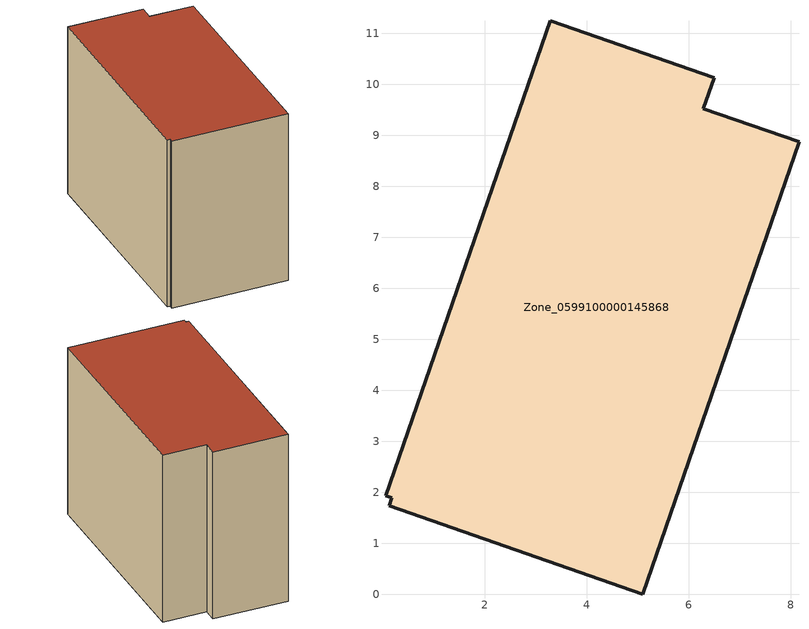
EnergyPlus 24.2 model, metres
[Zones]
Zone_0599100000145868
 floor ground (C_G): 0.18,1.89 0.05,1.93 3.28,11.24 6.5,10.12 6.28,9.52 8.16,8.87 5.1,0 0.13,1.73 z0
 wall outside (C_F): 5.1,0 8.16,8.87 6.28,9.52 6.5,10.12 3.28,11.24 0.05,1.93 0.18,1.89 0.13,1.73 5.1,0 z0:8.04
 roof outside (C_R): 0.18,1.89 0.13,1.73 5.1,0 8.16,8.87 6.28,9.52 6.5,10.12 3.28,11.24 0.05,1.93 z8.04
[BUILDING]
Pand.0599100000145868: North Axis=0; Terrain=City; Loads Convergence Tolerance Value=0.04; Temperature Convergence Tolerance Value=0.4; Solar Distribution=FullExterior; Maximum Number of Warmup Days=25; Minimum Number of Warmup Days=1
[Site:Location]
Rotterdam.The.Hague.AP_ZH_NLD Design_Conditions: Latitude=51.96; Longitude=4.45; Time Zone=1; Elevation=-4.5
[SITE:GROUNDTEMPERATURE:BUILDINGSURFACE]
18, 18, 18, 18, 18, 18, 18, 18, 18, 18, 18, 18
[MATERIAL] Thermal Absorptance=0.9; Solar Absorptance=0.7; Visible Absorptance=0.7
Name | Roughness | Thickness | Conductivity | Density | Specific Heat
G.TI.1992-2005 | MediumSmooth | 0.15 | 0.06 | 540 | 1210
F.TI.1992-2005 | Rough | 0.3 | 0.12 | 1920 | 840
R.TI.1992-2005 | MediumRough | 0.2 | 0.08 | 1500 | 1000
[CONSTRUCTION]
C_G: G.TI.1992-2005
C_F: F.TI.1992-2005
C_R: R.TI.1992-2005
[ZONE]
Zone_0599100000145868: Type=1; Multiplier=1; Ceiling Height=Autocalculate; Volume=Autocalculate; Floor Area=autocalculate; Part of Total Floor Area=Yes
[ZONEINFILTRATION:DESIGNFLOWRATE]
Infil_Zone_0599100000145868: Zone or ZoneList or Space or SpaceList=Zone_0599100000145868; Schedule=AlwaysOn; Design Flow Rate Calculation Method=Flow/Area; Flow Rate per Floor Area=0.0015; Constant Term Coefficient=1; Temperature Term Coefficient=0; Velocity Term Coefficient=0; Velocity Squared Term Coefficient=0
[HVACTEMPLATE:ZONE:IDEALLOADSAIRSYSTEM]
Zone_0599100000145868: Maximum Heating Supply Air Temperature=50; Minimum Cooling Supply Air Temperature=13; Maximum Heating Supply Air Humidity Ratio=0.0156; Minimum Cooling Supply Air Humidity Ratio=0.0077; Heating Limit=NoLimit; Cooling Limit=NoLimit; Dehumidification Control Type=ConstantSensibleHeatRatio; Cooling Sensible Heat Ratio=0.7; Dehumidification Setpoint=60; Humidification Control Type=None; Humidification Setpoint=30; Outdoor Air Method=None; Outdoor Air Flow Rate per Person=0.00944; Outdoor Air Flow Rate per Zone Floor Area=0; Outdoor Air Flow Rate per Zone=0; Demand Controlled Ventilation Type=None; Outdoor Air Economizer Type=NoEconomizer; Heat Recovery Type=None; Sensible Heat Recovery Effectiveness=0.7; Latent Heat Recovery Effectiveness=0.65
[ZONECONTROL:THERMOSTAT]
ThermostatControl_Zone_0599100000145868: Zone or ZoneList=Zone_0599100000145868; Control Type Schedule=DualSetpointControlType; Control 1=Thermostat_Zone_0599100000145868; Temperature Difference Between Cutout And Setpoint=0
[THERMOSTATSETPOINT:DUALSETPOINT]
Thermostat_Zone_0599100000145868: Heating Setpoint Temperature Schedule=HeatingSetpoint_Zone_0599100000145868; Cooling Setpoint Temperature Schedule=CoolingSetpoint_Zone_0599100000145868
[SCHEDULE:COMPACT]
HeatingSetpoint_Zone_0599100000145868: Through: 12/31, For: AllDays, Until: 24:00, 21
CoolingSetpoint_Zone_0599100000145868: Through: 12/31, For: AllDays, Until: 24:00, 24
DualSetpointControlType: Through: 12/31, For: AllDays, Until: 24:00, 4
AlwaysOn: Through: 12/31, For: AllDays, Until: 24:00, 1
